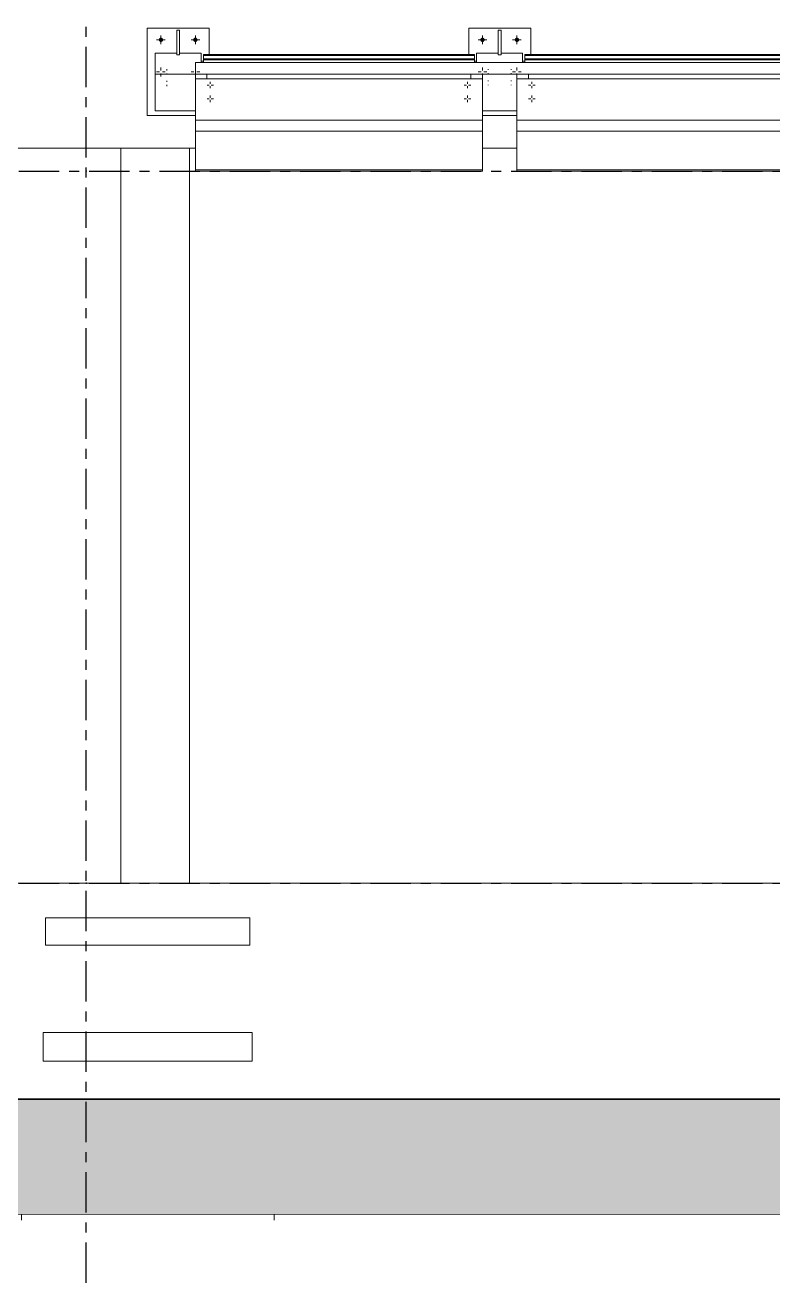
# Model space of a CAD drawing. Header units: millimetres. Extents: x 3774 to 718460, y -768339 to 192544.
# Drawn here: x 391390 to 394646, y -733157 to -727680 of the extents above; entities that cross this region are included whole.
import ezdxf
from ezdxf.enums import TextEntityAlignment as Align
from ezdxf.xclip import XClip

# ---------------------------------------------------------------- set-up
doc = ezdxf.new("R2010")
doc.units = ezdxf.units.MM
doc.header["$XCLIPFRAME"] = 0
doc.set_wipeout_variables(frame=1)
for name, pattern in [('TA_GL_000.70000', [1.925, 0.7, -0.175, 0.175, -0.175, 0.7]), ('XKITLINE00', [0]), ('XKITLINE02', [4, 2, -2])]:
    doc.linetypes.add(name, pattern=pattern)
for name, color, linetype in [('000 - 0_SYM_DWG_GRID-BUBBLE_MAIN_COLOR_1', 7, 'Continuous'), ('000 - 0_SYM_DWG_GRIDLINE_MAIN_COLOR_251', 7, 'Continuous'), ('000 - 0_SYM_DWG_LEVEL_TEXT', 7, 'Continuous')]:
    doc.layers.add(name, color=color, linetype=linetype)
doc.layers.add('Bolt', color=7, linetype='Continuous', lineweight=0)
doc.layers.add('Part', color=7, linetype='Continuous', lineweight=0)
doc.styles.add('ARIAL', font='arial.ttf')
doc.styles.add('Arial_1', font='arial.ttf', dxfattribs={"height": 125})
doc.styles.add('FAMELINE_FOR_CKST', font='arial.ttf')
doc.styles.add('TA', font='', dxfattribs={"height": 4.5})
doc.styles.get('TA').set_extended_font_data('Cordia New')
doc.dimstyles.new('FAMELINE-CKST_C-C', dxfattribs={"dimtxt": 0.3, "dimasz": 0.15, "dimexe": 0.1, "dimexo": 0.1, "dimgap": 0.05, "dimtad": 1, "dimzin": 0, "dimdsep": 46, "dimtxsty": 'FAMELINE_FOR_CKST', "dimblk": 'ORIGIN', "dimblk1": 'ORIGIN', "dimblk2": 'ORIGIN', "dimsah": 1, "dimcen": 0.1, "dimdle": 0.1, "dimclrd": 7, "dimclre": 7, "dimclrt": 7, "dimadec": 0, "dimazin": 0, "dimtfac": 1, "dimtix": 1, "dimtmove": 2, "dimatfit": 3, "dimfxl": 1, "dimtolj": 1, "dimtzin": 0, "dimlwd": -1, "dimlwe": -1, "dimarcsym": 0})

# ---------------------------------------------------------------- blocks, each defined once
blk = doc.blocks.new('*U7973')
at = {"layer": '000 - 0_SYM_DWG_GRIDLINE_MAIN_COLOR_251', "color": 7, "linetype": 'ByBlock', "ltscale": 5}
blk.add_line((16, 0), (-354.34, 0), dxfattribs=at)
at = {"layer": '000 - 0_SYM_DWG_GRIDLINE_MAIN_COLOR_251', "color": 7}
blk.add_point((0, 0), dxfattribs=at)
at = {"color": 7, "style": 'TA', "flags": 1}
blk.add_attdef('LOCATION', (6, -6), '', height=4.5, rotation=270, dxfattribs=at)
at = {"layer": '000 - 0_SYM_DWG_GRID-BUBBLE_MAIN_COLOR_1', "color": 7, "style": 'ARIAL'}
blk.add_attdef('GRID-HEAD', text='', height=4, rotation=90, dxfattribs=at).set_placement((34, 0), align=Align.MIDDLE_CENTER)
blk = doc.blocks.new('*U5900')
at = {"color": 7}
blk.add_point((0, 0), dxfattribs=at)
at = {"layer": '000 - 0_SYM_DWG_LEVEL_TEXT', "color": 7, "style": 'Arial_1'}
for tag, p in [('LV_NAME_1', (-165.78, 11.92)), ('LV_NAME_2', (-165.79, 6.83)), ('LV_NAME_3', (-165.8, 1.74))]:
    blk.add_attdef(tag, p, '', height=3, dxfattribs=at)
blk = doc.blocks.new('*U5902')
at = {"layer": '000 - 0_SYM_DWG_GRIDLINE_MAIN_COLOR_251', "color": 7, "linetype": 'ByBlock', "ltscale": 5}
blk.add_line((10, 0), (-759, 0), dxfattribs=at)
at = {"color": 7, "style": 'TA', "flags": 1}
blk.add_attdef('LOCATION', (6, -6), '', height=4.5, rotation=270, dxfattribs=at)
blk = doc.blocks.new('_Origin')
at = {"color": 7, "linetype": 'ByBlock', "lineweight": -2}
blk.add_line((0, 0), (-1, 0), dxfattribs=at)
blk.add_circle((0, 0), 0.5, dxfattribs=at)
blk = doc.blocks.new('*D8515')
at = {"color": 7, "transparency": 16777216}
for p, q in [((-22800, 100660), (-22800, 100378.8)), ((-11400, 100660), (-11400, 100378.8)), ((-22725, 100428.8), (-11475, 100428.8))]:
    blk.add_line(p, q, dxfattribs=at)
at = {"layer": 'Defpoints', "color": 7, "transparency": 16777216}
for p in [(-22800, 100710), (-11400, 100710), (-11400, 100428.8)]:
    blk.add_point(p, dxfattribs=at)
at = {"color": 7, "transparency": 16777216, "xscale": 75, "yscale": 75, "zscale": 75, "rotation": 180}
blk.add_blockref('_Origin', (-22800, 100428.8), dxfattribs=at)
at = {"color": 7, "transparency": 16777216, "xscale": 75, "yscale": 75, "zscale": 75}
blk.add_blockref('_Origin', (-11400, 100428.8), dxfattribs=at)
at = {"color": 7, "transparency": 16777216, "insert": (-17100, 100530.3), "char_height": 150, "attachment_point": 5, "style": 'FAMELINE_FOR_CKST'}
blk.add_mtext('\\A1;11400', dxfattribs=at)
blk = doc.blocks.new('*A6163498')
at = {"layer": 'Part', "color": 7, "linetype": 'XKITLINE00', "lineweight": 0}
blk.add_line((2179.680579, -157.253462), (2285.169525, -157.253462), dxfattribs=at)
blk = doc.blocks.new('*A6363518')
at = {"layer": 'Part', "color": 7, "linetype": 'XKITLINE00', "lineweight": 0}
for p, q in [((2328.169484, -128.668902), (2192.969406, -128.668902)), ((2192.969406, -128.668902), (2192.969406, -129.068902)), ((2328.169484, -129.068902), (2192.969406, -129.068902))]:
    blk.add_line(p, q, dxfattribs=at)
blk = doc.blocks.new('*A6373519')
at = {"layer": 'Part', "color": 7, "linetype": 'XKITLINE00', "lineweight": 0}
for p, q in [((2179.563596, -131.653462), (2192.969484, -131.653462)), ((2202.969484, -131.653462), (2204.169484, -131.653462))]:
    blk.add_line(p, q, dxfattribs=at)
blk = doc.blocks.new('*A6963578')
at = {"layer": 'Part', "color": 7, "linetype": 'XKITLINE00', "lineweight": 0}
for p, q in [((2195.710312, -166.453462), (2186.910312, -166.453462)), ((2186.910312, -166.453462), (2186.910312, -168.988744)), ((2195.710312, -168.988744), (2195.710312, -166.453462))]:
    blk.add_line(p, q, dxfattribs=at)
blk = doc.blocks.new('*A6973579')
at = {"layer": 'Part', "color": 7, "linetype": 'XKITLINE00', "lineweight": 0}
for p, q in [((2280.258984, -164.856386), (2189.668655, -166.453462)), ((2202.376495, -166.453462), (2280.262933, -165.080351))]:
    blk.add_line(p, q, dxfattribs=at)
blk = doc.blocks.new('*A6983580')
at = {"layer": 'Part', "color": 7, "linetype": 'XKITLINE00', "lineweight": 0}
for p, q in [((2194.870312, -158.453462), (2187.750312, -158.453462)), ((2187.750312, -158.453462), (2187.750312, -159.413462)), ((2194.870312, -158.453462), (2194.870312, -159.413462)), ((2194.870312, -159.413462), (2187.750312, -159.413462))]:
    blk.add_line(p, q, dxfattribs=at)
blk = doc.blocks.new('*A6993581')
at = {"layer": 'Part', "color": 7, "linetype": 'XKITLINE00', "lineweight": 0}
for p, q in [((2194.950312, -162.453462), (2187.670312, -162.453462)), ((2187.670312, -162.453462), (2187.670312, -163.453462)), ((2194.950312, -162.453462), (2194.950312, -163.453462)), ((2194.950312, -163.453462), (2187.670312, -163.453462))]:
    blk.add_line(p, q, dxfattribs=at)
blk = doc.blocks.new('*A7503632')
at = {"layer": 'Bolt', "color": 7, "linetype": 'XKITLINE02', "lineweight": 0}
for p, q in [((2203.16952, -128.896369), (2203.16952, -128.916299)), ((2203.16952, -129.295829), (2203.16952, -129.315758))]:
    blk.add_line(p, q, dxfattribs=at)
blk = doc.blocks.new('*A7513633')
at = {"layer": 'Bolt', "color": 7, "linetype": 'XKITLINE02', "lineweight": 0}
for p, q in [((2203.96953, -128.896369), (2203.96953, -128.916299)), ((2203.96953, -129.295829), (2203.96953, -129.315758))]:
    blk.add_line(p, q, dxfattribs=at)
blk = doc.blocks.new('*A7543636')
at = {"layer": 'Bolt'}
for points in [[(2202.894, -127.867), (2202.895, -127.86), (2202.897, -127.853), (2202.899, -127.846), (2202.903, -127.839), (2202.906, -127.833), (2202.911, -127.827), (2202.916, -127.821), (2202.921, -127.816), (2202.927, -127.812), (2202.934, -127.808), (2202.94, -127.805), (2202.947, -127.802), (2202.955, -127.8), (2202.962, -127.799), (2202.97, -127.799), (2202.977, -127.799), (2202.984, -127.8), (2202.992, -127.802), (2202.999, -127.805), (2203.005, -127.808), (2203.012, -127.812), (2203.018, -127.816), (2203.023, -127.821), (2203.028, -127.827), (2203.033, -127.833), (2203.037, -127.839), (2203.04, -127.846), (2203.042, -127.853), (2203.044, -127.86), (2203.045, -127.867), (2203.046, -127.875), (2203.045, -127.882), (2203.044, -127.89), (2203.042, -127.897), (2203.04, -127.904), (2203.037, -127.911), (2203.033, -127.917), (2203.028, -127.923), (2203.023, -127.929), (2203.018, -127.934), (2203.012, -127.938), (2203.005, -127.942), (2202.999, -127.945), (2202.992, -127.948), (2202.984, -127.949), (2202.977, -127.95), (2202.97, -127.951), (2202.962, -127.95), (2202.955, -127.949), (2202.947, -127.948), (2202.94, -127.945), (2202.934, -127.942), (2202.927, -127.938), (2202.921, -127.934), (2202.916, -127.929), (2202.911, -127.923), (2202.906, -127.917), (2202.903, -127.911), (2202.899, -127.904), (2202.897, -127.897), (2202.895, -127.89), (2202.894, -127.882), (2202.894, -127.875)], [(2204.094, -127.867), (2204.095, -127.86), (2204.097, -127.853), (2204.099, -127.846), (2204.103, -127.839), (2204.106, -127.833), (2204.111, -127.827), (2204.116, -127.821), (2204.121, -127.816), (2204.127, -127.812), (2204.134, -127.808), (2204.14, -127.805), (2204.147, -127.802), (2204.155, -127.8), (2204.162, -127.799), (2204.17, -127.799), (2204.177, -127.799), (2204.184, -127.8), (2204.192, -127.802), (2204.199, -127.805), (2204.205, -127.808), (2204.212, -127.812), (2204.218, -127.816), (2204.223, -127.821), (2204.228, -127.827), (2204.233, -127.833), (2204.237, -127.839), (2204.24, -127.846), (2204.242, -127.853), (2204.244, -127.86), (2204.245, -127.867), (2204.246, -127.875), (2204.245, -127.882), (2204.244, -127.89), (2204.242, -127.897), (2204.24, -127.904), (2204.237, -127.911), (2204.233, -127.917), (2204.228, -127.923), (2204.223, -127.929), (2204.218, -127.934), (2204.212, -127.938), (2204.205, -127.942), (2204.199, -127.945), (2204.192, -127.948), (2204.184, -127.949), (2204.177, -127.95), (2204.17, -127.951), (2204.162, -127.95), (2204.155, -127.949), (2204.147, -127.948), (2204.14, -127.945), (2204.134, -127.942), (2204.127, -127.938), (2204.121, -127.934), (2204.116, -127.929), (2204.111, -127.923), (2204.106, -127.917), (2204.103, -127.911), (2204.099, -127.904), (2204.097, -127.897), (2204.095, -127.89), (2204.094, -127.882), (2204.094, -127.875)]]:
    blk.add_hatch(color=7, dxfattribs=at).paths.add_polyline_path(points, flags=17)
at = {"layer": 'Bolt', "color": 7, "linetype": 'XKITLINE00', "lineweight": 0}
for p, q in [((2202.818, -127.875), (2203.122, -127.875)), ((2202.97, -128.027), (2202.97, -127.723)), ((2204.018, -127.875), (2204.322, -127.875)), ((2204.17, -128.027), (2204.17, -127.723)), ((2202.818, -128.995), (2202.919, -128.995)), ((2202.97, -128.843), (2202.97, -128.944)), ((2202.97, -129.147), (2202.97, -129.046)), ((2203.122, -128.995), (2203.02, -128.995)), ((2204.018, -128.995), (2204.119, -128.995)), ((2204.17, -128.843), (2204.17, -128.944)), ((2204.17, -129.147), (2204.17, -129.046)), ((2204.322, -128.995), (2204.22, -128.995))]:
    blk.add_line(p, q, dxfattribs=at)
blk = doc.blocks.new('*A7553637')
at = {"layer": 'Bolt', "color": 7, "linetype": 'XKITLINE02', "lineweight": 0}
for p, q in [((2203.96953, -129.040129), (2203.96953, -129.060059)), ((2203.96953, -129.439589), (2203.96953, -129.459518))]:
    blk.add_line(p, q, dxfattribs=at)
blk = doc.blocks.new('*A7563638')
at = {"layer": 'Bolt', "color": 7, "linetype": 'XKITLINE02', "lineweight": 0}
for p, q in [((2203.16952, -129.040129), (2203.16952, -129.060059)), ((2203.16952, -129.439589), (2203.16952, -129.459518))]:
    blk.add_line(p, q, dxfattribs=at)
blk = doc.blocks.new('*A7573639')
at = {"layer": 'Bolt'}
for points in [[(2191.694, -127.867), (2191.695, -127.86), (2191.697, -127.853), (2191.699, -127.846), (2191.703, -127.839), (2191.706, -127.833), (2191.711, -127.827), (2191.716, -127.821), (2191.721, -127.816), (2191.727, -127.812), (2191.734, -127.808), (2191.74, -127.805), (2191.747, -127.802), (2191.755, -127.8), (2191.762, -127.799), (2191.77, -127.799), (2191.777, -127.799), (2191.784, -127.8), (2191.792, -127.802), (2191.799, -127.805), (2191.805, -127.808), (2191.812, -127.812), (2191.818, -127.816), (2191.823, -127.821), (2191.828, -127.827), (2191.833, -127.833), (2191.837, -127.839), (2191.84, -127.846), (2191.842, -127.853), (2191.844, -127.86), (2191.845, -127.867), (2191.846, -127.875), (2191.845, -127.882), (2191.844, -127.89), (2191.842, -127.897), (2191.84, -127.904), (2191.837, -127.911), (2191.833, -127.917), (2191.828, -127.923), (2191.823, -127.929), (2191.818, -127.934), (2191.812, -127.938), (2191.805, -127.942), (2191.799, -127.945), (2191.792, -127.948), (2191.784, -127.949), (2191.777, -127.95), (2191.77, -127.951), (2191.762, -127.95), (2191.755, -127.949), (2191.747, -127.948), (2191.74, -127.945), (2191.734, -127.942), (2191.727, -127.938), (2191.721, -127.934), (2191.716, -127.929), (2191.711, -127.923), (2191.706, -127.917), (2191.703, -127.911), (2191.699, -127.904), (2191.697, -127.897), (2191.695, -127.89), (2191.694, -127.882), (2191.694, -127.875)], [(2192.894, -127.867), (2192.895, -127.86), (2192.897, -127.853), (2192.899, -127.846), (2192.903, -127.839), (2192.906, -127.833), (2192.911, -127.827), (2192.916, -127.821), (2192.921, -127.816), (2192.927, -127.812), (2192.934, -127.808), (2192.94, -127.805), (2192.947, -127.802), (2192.955, -127.8), (2192.962, -127.799), (2192.97, -127.799), (2192.977, -127.799), (2192.984, -127.8), (2192.992, -127.802), (2192.999, -127.805), (2193.005, -127.808), (2193.012, -127.812), (2193.018, -127.816), (2193.023, -127.821), (2193.028, -127.827), (2193.033, -127.833), (2193.037, -127.839), (2193.04, -127.846), (2193.042, -127.853), (2193.044, -127.86), (2193.045, -127.867), (2193.046, -127.875), (2193.045, -127.882), (2193.044, -127.89), (2193.042, -127.897), (2193.04, -127.904), (2193.037, -127.911), (2193.033, -127.917), (2193.028, -127.923), (2193.023, -127.929), (2193.018, -127.934), (2193.012, -127.938), (2193.005, -127.942), (2192.999, -127.945), (2192.992, -127.948), (2192.984, -127.949), (2192.977, -127.95), (2192.97, -127.951), (2192.962, -127.95), (2192.955, -127.949), (2192.947, -127.948), (2192.94, -127.945), (2192.934, -127.942), (2192.927, -127.938), (2192.921, -127.934), (2192.916, -127.929), (2192.911, -127.923), (2192.906, -127.917), (2192.903, -127.911), (2192.899, -127.904), (2192.897, -127.897), (2192.895, -127.89), (2192.894, -127.882), (2192.894, -127.875)]]:
    blk.add_hatch(color=7, dxfattribs=at).paths.add_polyline_path(points, flags=17)
at = {"layer": 'Bolt', "color": 7, "linetype": 'XKITLINE00', "lineweight": 0}
for p, q in [((2191.618, -127.875), (2191.922, -127.875)), ((2191.77, -128.027), (2191.77, -127.723)), ((2192.818, -127.875), (2193.122, -127.875)), ((2192.97, -128.027), (2192.97, -127.723)), ((2191.618, -128.995), (2191.719, -128.995)), ((2191.77, -128.843), (2191.77, -128.944)), ((2191.77, -129.147), (2191.77, -129.046)), ((2191.922, -128.995), (2191.82, -128.995)), ((2192.818, -128.995), (2192.919, -128.995)), ((2192.97, -128.843), (2192.97, -128.944)), ((2192.97, -129.147), (2192.97, -129.046)), ((2193.122, -128.995), (2193.02, -128.995))]:
    blk.add_line(p, q, dxfattribs=at)
blk = doc.blocks.new('*A7583640')
at = {"layer": 'Bolt', "color": 7, "linetype": 'XKITLINE02', "lineweight": 0}
for p, q in [((2191.96953, -128.90237), (2191.96953, -128.94396)), ((2191.96953, -129.301829), (2191.96953, -129.343419))]:
    blk.add_line(p, q, dxfattribs=at)
blk = doc.blocks.new('*A7633645')
at = {"layer": 'Bolt', "color": 7, "linetype": 'XKITLINE02', "lineweight": 0}
for p, q in [((2191.96953, -129.04613), (2191.96953, -129.08772)), ((2191.96953, -129.445589), (2191.96953, -129.487179))]:
    blk.add_line(p, q, dxfattribs=at)
blk = doc.blocks.new('*A7643646')
at = {"layer": 'Bolt', "color": 7, "linetype": 'XKITLINE00', "lineweight": 0}
for p, q in [((2204.57752, -129.449286), (2204.652112, -129.449286)), ((2204.68952, -129.337286), (2204.68952, -129.411878)), ((2204.68952, -129.561286), (2204.68952, -129.486694)), ((2204.80152, -129.449286), (2204.726928, -129.449286)), ((2204.57752, -129.929286), (2204.652112, -129.929286)), ((2204.68952, -129.817286), (2204.68952, -129.891878)), ((2204.68952, -130.041286), (2204.68952, -129.966694)), ((2204.80152, -129.929286), (2204.726928, -129.929286))]:
    blk.add_line(p, q, dxfattribs=at)
blk = doc.blocks.new('*A7653647')
at = {"layer": 'Bolt', "color": 7, "linetype": 'XKITLINE00', "lineweight": 0}
for p, q in [((2202.33752, -129.449286), (2202.412112, -129.449286)), ((2202.44952, -129.337286), (2202.44952, -129.411878)), ((2202.44952, -129.561286), (2202.44952, -129.486694)), ((2202.56152, -129.449286), (2202.486928, -129.449286)), ((2202.33752, -129.929286), (2202.412112, -129.929286)), ((2202.44952, -129.817286), (2202.44952, -129.891878)), ((2202.44952, -130.041286), (2202.44952, -129.966694)), ((2202.56152, -129.929286), (2202.486928, -129.929286))]:
    blk.add_line(p, q, dxfattribs=at)
blk = doc.blocks.new('*A7663648')
at = {"layer": 'Bolt', "color": 7, "linetype": 'XKITLINE00', "lineweight": 0}
for p, q in [((2193.37448, -129.449286), (2193.449072, -129.449286)), ((2193.48648, -129.337286), (2193.48648, -129.411878)), ((2193.48648, -129.561286), (2193.48648, -129.486694)), ((2193.59848, -129.449286), (2193.523888, -129.449286)), ((2193.37448, -129.929286), (2193.449072, -129.929286)), ((2193.48648, -129.817286), (2193.48648, -129.891878)), ((2193.48648, -130.041286), (2193.48648, -129.966694)), ((2193.59848, -129.929286), (2193.523888, -129.929286))]:
    blk.add_line(p, q, dxfattribs=at)
blk = doc.blocks.new('*A7753657')
at = {"layer": 'Part', "color": 7, "linetype": 'XKITLINE00', "lineweight": 0}
blk.add_line((2187.670312, -163.453462), (2187.670312, -162.453462), dxfattribs=at)
blk = doc.blocks.new('*A7763658')
at = {"layer": 'Part', "color": 7, "linetype": 'XKITLINE00', "lineweight": 0}
blk.add_line((2187.750312, -159.413462), (2187.750312, -158.453462), dxfattribs=at)
blk = doc.blocks.new('*A9273809')
at = {"layer": 'Part', "color": 7, "linetype": 'XKITLINE00', "lineweight": 0}
blk.add_line((2195.710312, -166.453462), (2258.126312, -166.453462), dxfattribs=at)
blk = doc.blocks.new('*A9313813')
at = {"layer": 'Part', "color": 7, "linetype": 'XKITLINE00', "lineweight": 0}
for p, q in [((2190.369525, -157.253462), (2190.369525, -131.653462)), ((2192.769525, -157.253462), (2192.769525, -131.653462))]:
    blk.add_line(p, q, dxfattribs=at)
blk = doc.blocks.new('*A9413823')
at = {"layer": 'Part', "color": 7, "linetype": 'XKITLINE00', "lineweight": 0}
for p, q in [((2202.76649, -128.344459), (2203.52152, -128.344459)), ((2202.76649, -128.668902), (2202.76649, -128.344459)), ((2203.61752, -128.344459), (2204.36649, -128.344459)), ((2204.36649, -128.668902), (2204.36649, -128.344459))]:
    blk.add_line(p, q, dxfattribs=at)
blk = doc.blocks.new('*A9423824')
at = {"layer": 'Part', "color": 7, "linetype": 'XKITLINE00', "lineweight": 0}
for p, q in [((2204.169484, -131.053462), (2204.169484, -129.233462)), ((2214.969484, -129.233462), (2204.169484, -129.233462)), ((2214.969484, -132.405462), (2214.969484, -129.233462)), ((2204.169484, -130.67527), (2214.969484, -130.67527)), ((2204.169484, -131.053462), (2204.169484, -132.453462)), ((2214.969484, -131.053462), (2204.169484, -131.053462)), ((2204.169484, -132.405462), (2214.969484, -132.405462)), ((2214.969484, -132.453462), (2204.169484, -132.453462)), ((2214.969484, -132.405462), (2214.969484, -132.453462))]:
    blk.add_line(p, q, dxfattribs=at)
blk = doc.blocks.new('*A9433825')
at = {"layer": 'Part', "color": 7, "linetype": 'XKITLINE00', "lineweight": 0}
for p, q in [((2192.969484, -131.053462), (2192.969484, -129.233462)), ((2202.969484, -129.233462), (2192.969484, -129.233462)), ((2202.969484, -132.405462), (2202.969484, -129.233462)), ((2192.969484, -130.67527), (2202.969484, -130.67527)), ((2192.969484, -131.053462), (2192.969484, -132.453462)), ((2202.969484, -131.053462), (2192.969484, -131.053462)), ((2192.969484, -132.405462), (2202.969484, -132.405462)), ((2202.969484, -132.453462), (2192.969484, -132.453462)), ((2202.969484, -132.405462), (2202.969484, -132.453462))]:
    blk.add_line(p, q, dxfattribs=at)
blk = doc.blocks.new('*A9443826')
at = {"layer": 'Part', "color": 7, "linetype": 'XKITLINE00', "lineweight": 0}
for p, q in [((2193.16649, -128.619931), (2193.24952, -128.619931)), ((2193.16649, -128.622652), (2193.24952, -128.622652)), ((2193.24952, -128.391525), (2193.24952, -128.535285)), ((2193.24952, -128.391525), (2202.68952, -128.391525)), ((2193.24952, -128.422926), (2202.68952, -128.422926)), ((2202.68952, -128.391525), (2202.68952, -128.535285)), ((2202.68952, -128.619931), (2202.76649, -128.619931)), ((2202.68952, -128.622652), (2202.76649, -128.622652))]:
    blk.add_line(p, q, dxfattribs=at)
blk = doc.blocks.new('*A9453827')
at = {"layer": 'Part', "color": 7, "linetype": 'XKITLINE00', "lineweight": 0}
for p, q in [((2204.36649, -128.619931), (2204.44952, -128.619931)), ((2204.36649, -128.622652), (2204.44952, -128.622652)), ((2204.44952, -128.391525), (2204.44952, -128.535285)), ((2204.44952, -128.391525), (2214.68952, -128.391525)), ((2204.44952, -128.422926), (2214.68952, -128.422926)), ((2214.68952, -128.391525), (2214.68952, -128.535285)), ((2214.68952, -128.619931), (2214.76649, -128.619931)), ((2214.68952, -128.622652), (2214.76649, -128.622652))]:
    blk.add_line(p, q, dxfattribs=at)
blk = doc.blocks.new('*A9463828')
at = {"layer": 'Part', "color": 7, "linetype": 'XKITLINE00', "lineweight": 0}
for p, q in [((2204.44952, -128.668902), (2204.44952, -128.535285)), ((2204.44952, -128.535285), (2214.68952, -128.535285)), ((2204.44952, -128.566686), (2214.68952, -128.566686)), ((2214.68952, -128.535285), (2214.68952, -128.668902))]:
    blk.add_line(p, q, dxfattribs=at)
blk = doc.blocks.new('*A9473829')
at = {"layer": 'Part', "color": 7, "linetype": 'XKITLINE00', "lineweight": 0}
for p, q in [((2193.24952, -128.668902), (2193.24952, -128.535285)), ((2193.24952, -128.535285), (2202.68952, -128.535285)), ((2193.24952, -128.566686), (2202.68952, -128.566686)), ((2202.68952, -128.535285), (2202.68952, -128.668902))]:
    blk.add_line(p, q, dxfattribs=at)
blk = doc.blocks.new('*A9513833')
at = {"layer": 'Part', "color": 7, "linetype": 'XKITLINE00', "lineweight": 0}
for p, q in [((2202.489552, -127.474849), (2204.649552, -127.474849)), ((2202.489552, -128.391525), (2202.489552, -127.474849)), ((2204.649552, -127.474849), (2204.649552, -128.391525)), ((2202.969484, -130.514849), (2204.169484, -130.514849))]:
    blk.add_line(p, q, dxfattribs=at)
blk = doc.blocks.new('*A9523834')
at = {"layer": 'Part', "color": 7, "linetype": 'XKITLINE00', "lineweight": 0}
for p, q in [((2203.61752, -127.544569), (2203.52152, -127.544569)), ((2203.52152, -128.395979), (2203.52152, -127.544569)), ((2203.61752, -128.395979), (2203.61752, -127.544569)), ((2203.61752, -128.395979), (2203.52152, -128.395979))]:
    blk.add_line(p, q, dxfattribs=at)
blk = doc.blocks.new('*A9563838')
at = {"layer": 'Part', "color": 7, "linetype": 'XKITLINE00', "lineweight": 0}
for p, q in [((2191.289552, -127.474849), (2193.449552, -127.474849)), ((2191.289552, -130.514849), (2191.289552, -127.474849)), ((2193.449552, -127.474849), (2193.449552, -128.391525)), ((2192.969484, -130.514849), (2191.289552, -130.514849))]:
    blk.add_line(p, q, dxfattribs=at)
blk = doc.blocks.new('*A9573839')
at = {"layer": 'Part', "color": 7, "linetype": 'XKITLINE00', "lineweight": 0}
for p, q in [((2192.41752, -127.544569), (2192.32152, -127.544569)), ((2192.32152, -128.395979), (2192.32152, -127.544569)), ((2192.41752, -128.395979), (2192.41752, -127.544569)), ((2192.41752, -128.395979), (2192.32152, -128.395979))]:
    blk.add_line(p, q, dxfattribs=at)
blk = doc.blocks.new('*A9583840')
at = {"layer": 'Part', "color": 7, "linetype": 'XKITLINE00', "lineweight": 0}
for p, q in [((2214.569484, -129.068902), (2204.569406, -129.068902)), ((2204.569406, -129.068902), (2204.569406, -129.233462)), ((2214.569484, -129.233462), (2214.569484, -129.068902))]:
    blk.add_line(p, q, dxfattribs=at)
blk = doc.blocks.new('*A9593841')
at = {"layer": 'Part', "color": 7, "linetype": 'XKITLINE00', "lineweight": 0}
for p, q in [((2202.569484, -129.068902), (2193.369406, -129.068902)), ((2193.369406, -129.068902), (2193.369406, -129.233462)), ((2202.569484, -129.233462), (2202.569484, -129.068902))]:
    blk.add_line(p, q, dxfattribs=at)
blk = doc.blocks.new('*A9603842')
at = {"layer": 'Part', "color": 7, "linetype": 'XKITLINE00', "lineweight": 0}
for p, q in [((2202.969484, -129.069203), (2204.169406, -129.069203)), ((2202.969484, -130.349203), (2204.169484, -130.349203))]:
    blk.add_line(p, q, dxfattribs=at)
blk = doc.blocks.new('*A9613843')
at = {"layer": 'Part', "color": 7, "linetype": 'XKITLINE00', "lineweight": 0}
for p, q in [((2204.569406, -129.068902), (2204.169406, -129.068902)), ((2204.169406, -129.068902), (2204.169406, -129.233462)), ((2204.569406, -129.233462), (2204.569406, -129.068902))]:
    blk.add_line(p, q, dxfattribs=at)
blk = doc.blocks.new('*A9623844')
at = {"layer": 'Part', "color": 7, "linetype": 'XKITLINE00', "lineweight": 0}
for p, q in [((2202.569484, -129.068902), (2202.969484, -129.068902)), ((2202.569484, -129.233462), (2202.569484, -129.068902)), ((2202.969484, -129.068902), (2202.969484, -129.233462))]:
    blk.add_line(p, q, dxfattribs=at)
blk = doc.blocks.new('*A9633845')
at = {"layer": 'Part', "color": 7, "linetype": 'XKITLINE00', "lineweight": 0}
for p, q in [((2191.56648, -130.349203), (2191.56648, -129.069203)), ((2191.56648, -129.069203), (2192.969406, -129.069203)), ((2192.969484, -130.349203), (2191.56648, -130.349203))]:
    blk.add_line(p, q, dxfattribs=at)
blk = doc.blocks.new('*A9643846')
at = {"layer": 'Part', "color": 7, "linetype": 'XKITLINE00', "lineweight": 0}
for p, q in [((2193.369406, -129.068902), (2192.969406, -129.068902)), ((2192.969406, -129.068902), (2192.969406, -129.233462)), ((2193.369406, -129.233462), (2193.369406, -129.068902))]:
    blk.add_line(p, q, dxfattribs=at)
blk = doc.blocks.new('*A9923874')
at = {"layer": 'Part', "color": 7, "linetype": 'XKITLINE00', "lineweight": 0}
blk.add_line((2194.950312, -163.453462), (2194.950312, -162.453462), dxfattribs=at)
blk = doc.blocks.new('*A9933875')
at = {"layer": 'Part', "color": 7, "linetype": 'XKITLINE00', "lineweight": 0}
blk.add_line((2194.870312, -159.413462), (2194.870312, -158.453462), dxfattribs=at)
blk = doc.blocks.new('*A10333915')
at = {"layer": 'Part', "color": 7, "linetype": 'XKITLINE00', "lineweight": 0}
for p, q in [((2191.56649, -128.344459), (2192.32152, -128.344459)), ((2191.56649, -129.069203), (2191.56649, -128.344459)), ((2192.41752, -128.344459), (2193.16649, -128.344459)), ((2193.16649, -128.668902), (2193.16649, -128.344459))]:
    blk.add_line(p, q, dxfattribs=at)
blk = doc.blocks.new('W-1-PP19-SE-ENT3_20260407-111149_PP19_ENT3_SE_ELE3')
at = {"color": 7, "lineweight": 0, "xscale": 125, "yscale": 125, "zscale": 125}
for name in ['*A6373519', '*A9563838', '*A7573639', '*A9573839', '*A9513833', '*A7543636', '*A9523834', '*A10333915', '*A6363518', '*A9443826', '*A9473829', '*A9413823', '*A9453827', '*A9463828', '*A9633845', '*A7583640', '*A7633645', '*A9643846', '*A9593841', '*A9623844', '*A9603842', '*A7503632', '*A7563638', '*A7513633', '*A7553637', '*A9613843', '*A9583840', '*A9433825', '*A7663648', '*A7653647', '*A9423824', '*A7643646', '*A9313813', '*A6163498', '*A6983580', '*A7763658', '*A9933875', '*A6993581', '*A7753657', '*A9923874', '*A6973579', '*A6963578', '*A9273809']:
    blk.add_blockref(name, (-296446.190625, 122106.68275), dxfattribs=at)
blk = doc.blocks.new('*U6840')
at = {"color": 7}
blk.add_point((0, 0), dxfattribs=at)
at = {"layer": '000 - 0_SYM_DWG_LEVEL_TEXT', "color": 7, "style": 'Arial_1'}
for tag, p in [('LV_NAME_1', (-165.78, 1.92)), ('LV_NAME_2', (-165.79, -3.17)), ('LV_NAME_3', (-165.8, -8.26))]:
    blk.add_attdef(tag, p, '', height=3, dxfattribs=at)
blk = doc.blocks.new('*U7982')
at = {"layer": 'Defpoints', "color": 7}
blk.add_lwpolyline([(0, -500), (30728.5, -500), (30728.5, 0), (0, 0)], close=True, dxfattribs=at)
at = {"color": 7}
blk.add_wipeout([(0, -500), (30728.5, -500), (30728.5, 0), (0, 0)], dxfattribs=at)
h = blk.add_hatch()
h.set_pattern_fill('EARTH', scale=50, angle=45)
h.paths.add_polyline_path([(0, -500), (30728.5, -500), (30728.5, 0), (0, 0)])
blk.add_line((-250, 0), (30978.5, 0), dxfattribs=at)
blk = doc.blocks.new('W-1-PP19-SE-ENT3_20260407-104913_PP19_ENT3_ELE1_DIMS_1')
at = {"color": 7, "xscale": 50, "yscale": 50, "zscale": 50}
for p in [(-22800, 102450), (-22800, 101510)]:
    blk.add_blockref('*U5900', p, dxfattribs=at)
at = {"layer": '000 - 0_SYM_DWG_GRIDLINE_MAIN_COLOR_251', "color": 7, "linetype": 'TA_GL_000.70000'}
for name, p, xscale, yscale, zscale, rotation in [('*U7973', (-22800, 101510), 50.00000000000007, 50.00000000000007, 50.00000000000007, 270), ('*U5902', (-27800, 102450), 50.00000000000003, 50.00000000000003, 50.00000000000003, 180), ('*U5902', (-27800, 101510), 50.00000000000003, 50.00000000000003, 50.00000000000003, 180)]:
    blk.add_blockref(name, p, dxfattribs=dict(at, xscale=xscale, yscale=yscale, zscale=zscale, rotation=rotation))
at = {"color": 7}
dim = blk.add_linear_dim(base=(-11400, 100428.8), p1=(-22800, 100710), p2=(-11400, 100710), angle=180, dimstyle='FAMELINE-CKST_C-C', override={"dimscale": 500, "dimdec": 0, "dimlfac": 1, "dimclrd": 7, "dimclre": 7, "dimclrt": 7}, dxfattribs=at)
dim.commit()
dim.dimension.update_dxf_attribs({"geometry": '*D8515', "text_midpoint": (-17100, 100530.3)})

msp = doc.modelspace()

# ---------------------------------------------------------------- block references
at = {"color": 7}
ref = msp.add_blockref('W-1-PP19-SE-ENT3_20260407-111149_PP19_ENT3_SE_ELE3', (414456.105, -833866.64), dxfattribs=at)
XClip(ref).set_block_clipping_path([(-32830.0732933623, 98192.9450294074), (1428.5091477262, 121044.4843190958)])

# ---------------------------------------------------------------- next in the draw order: block references
at = {"color": 7, "xscale": 50, "yscale": 50, "zscale": 50}
msp.add_blockref('*U6840', (391656.105, -728316.64), dxfattribs=at)
at = {"color": 7}
msp.add_blockref('*U7982', (385156.105, -732356.64), dxfattribs=at)
at = {"layer": '000 - 0_SYM_DWG_GRIDLINE_MAIN_COLOR_251', "color": 7, "linetype": 'TA_GL_000.70000', "xscale": 50.00000000000003, "yscale": 50.00000000000003, "zscale": 50.00000000000003, "rotation": 180}
msp.add_blockref('*U5902', (386656.105, -728316.64), dxfattribs=at)

# ---------------------------------------------------------------- next in the draw order: block references
at = {"color": 7}
msp.add_blockref('W-1-PP19-SE-ENT3_20260407-104913_PP19_ENT3_ELE1_DIMS_1', (414456.105, -833866.64), dxfattribs=at)

doc.saveas('drawing.dxf')
